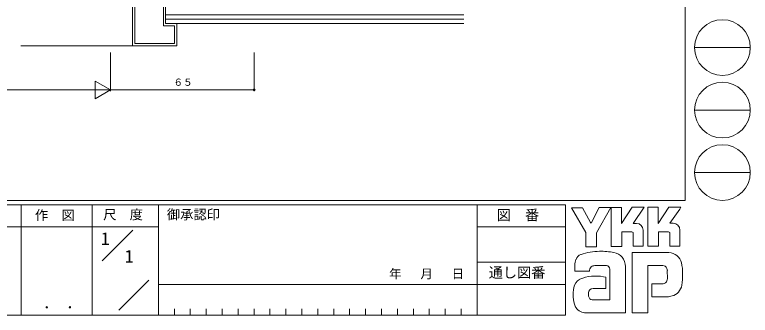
# Model space of a CAD drawing. Units: millimetres, scale not verified. Extents: x -567 to 567, y -403 to 403.
# Drawn here: x 234.3 to 566.7, y -403 to -267 of the extents above; entities that cross this region are included whole.
import ezdxf
from ezdxf.enums import TextEntityAlignment as Align

# ---------------------------------------------------------------- set-up
doc = ezdxf.new("R2010")
doc.units = ezdxf.units.MM
doc.header["$LTSCALE"] = 2
for name, color, linetype, lineweight in [('0-0_0', 3, 'Continuous', 9), ('0-2_YKK_ZWAK', 6, 'Continuous', 9), ('0-6_YKK_D', 7, 'Continuous', 9)]:
    doc.layers.add(name, color=color, linetype=linetype, lineweight=lineweight)
doc.layers.add('0-4_YKK_12', color=3, linetype='Continuous')
doc.styles.add('ＭＳ ゴシック', font='')
doc.styles.get('ＭＳ ゴシック').set_extended_font_data('MS Gothic')

msp = doc.modelspace()

# ---------------------------------------------------------------- linework, layer by layer
at = {"layer": '0-0_0'}
for p, q in [((287.532, -168.001), (287.531, -281.001)), ((288.531, -280.001), (288.532, -169.001)), ((301.531, -272.001), (301.532, -255.001)), ((302.531, -271.001), (302.532, -256.001)), ((302.531, -267.001), (437.274, -267.003)), ((302.531, -269.001), (437.274, -269.003)), ((301.531, -272.001), (306.531, -272.001)), ((302.531, -271.001), (307.531, -271.001)), ((306.531, -272.001), (306.531, -280.001)), ((307.531, -271.001), (437.274, -271.003)), ((307.531, -271.001), (307.531, -281.001)), ((289.531, -281.001), (237.066, -281)), ((287.531, -281.001), (307.531, -281.001)), ((306.531, -280.001), (288.531, -280.001))]:
    msp.add_line(p, q, dxfattribs=at)
at = {"layer": '0-2_YKK_ZWAK'}
for p, q in [((277.534, -284.001), (277.534, -301.5)), ((342.534, -284.002), (342.534, -301.5)), ((270.605, -305), (270.605, -297)), ((277.534, -301), (270.605, -297)), ((277.534, -301), (91.534, -301)), ((277.534, -301), (270.605, -305)), ((277.534, -301), (342.534, -301))]:
    msp.add_line(p, q, dxfattribs=at)
for start, end in [(0, 180), (180, 0)]:
    msp.add_arc((342.534, -301), 0.375, start, end, dxfattribs=at)
at = {"layer": '0-6_YKK_D'}
for p, q in [((537.274, 399), (537.274, -351)), ((541.526, -281.84), (566.726, -281.84)), ((541.526, -310.12), (566.726, -310.12)), ((541.526, -338.4), (566.726, -338.4)), ((537.274, -351), (-562.726, -351)), ((483.274, -353), (-562.726, -353)), ((237.274, -353), (237.274, -403)), ((269.274, -353), (269.274, -403)), ((299.274, -353), (299.274, -403)), ((443.274, -353), (443.274, -403)), ((483.274, -353), (483.274, -403)), ((492.462, -365.569), (485.898, -354.294)), ((485.898, -354.294), (490.918, -354.294)), ((490.918, -354.294), (494.509, -361.013)), ((498.468, -354.14), (494.818, -361.245)), ((503.648, -354.14), (497.173, -365.608)), ((498.468, -354.14), (503.648, -354.14)), ((503.931, -371.902), (503.931, -354.178)), ((503.931, -354.178), (508.526, -354.178)), ((508.526, -361.462), (513.352, -354.101)), ((508.526, -354.178), (508.526, -361.462)), ((513.352, -354.101), (518.817, -354.101)), ((518.817, -354.101), (513.76, -361.438)), ((520.38, -371.748), (520.38, -354.024)), ((520.38, -354.024), (525.052, -354.024)), ((525.052, -361.441), (529.956, -354.024)), ((525.052, -354.024), (525.052, -361.441)), ((529.956, -354.024), (535.362, -354.024)), ((534.822, -354.951), (530.362, -361.322)), ((535.362, -354.024), (534.822, -354.951)), ((494.509, -361.013), (494.818, -361.245)), ((515.244, -361.438), (513.76, -361.438)), ((531.846, -361.322), (530.362, -361.322)), ((270.68, -362.999), (173.274, -362.999)), ((270.68, -362.999), (299.274, -362.999)), ((273.803, -378.337), (287.65, -364.49)), ((443.274, -363), (483.274, -363)), ((492.462, -371.941), (492.462, -365.569)), ((497.173, -365.608), (497.173, -371.941)), ((513.236, -365.26), (508.68, -365.26)), ((508.68, -365.26), (508.68, -371.902)), ((513.854, -365.492), (513.236, -365.26)), ((513.854, -371.786), (513.854, -365.492)), ((518.333, -364.527), (518.333, -371.786)), ((530.42, -371.709), (530.42, -365.453)), ((534.937, -364.527), (534.937, -371.709)), ((497.173, -371.941), (492.462, -371.941)), ((508.68, -371.902), (503.931, -371.902)), ((518.333, -371.786), (513.854, -371.786)), ((525.245, -371.748), (520.38, -371.748)), ((530.42, -371.637), (530.492, -371.709)), ((534.937, -371.709), (530.42, -371.709)), ((513.314, -374.566), (513.314, -401.866)), ((529.879, -374.566), (513.314, -374.566)), ((443.274, -378.999), (483.274, -378.999)), ((501.768, -380.436), (496.486, -380.536)), ((503.313, -395.958), (503.313, -382.057)), ((510.302, -380.976), (510.302, -401.828)), ((520.496, -401.866), (520.496, -380.513)), ((520.496, -380.513), (527.137, -380.513)), ((500.378, -385.533), (501.382, -385.764)), ((529.236, -382.652), (529.261, -386.415)), ((281.377, -400.636), (294.983, -387.03)), ((501.382, -385.764), (501.382, -390.9)), ((527.292, -388.699), (522.234, -388.699)), ((522.234, -388.699), (522.234, -394.607)), ((299.274, -389), (443.274, -389)), ((483.274, -388.999), (443.274, -388.999)), ((501.382, -390.9), (495.676, -390.907)), ((522.234, -394.607), (529.84, -394.607)), ((529.84, -394.607), (531.385, -394.259)), ((495.281, -395.958), (503.313, -395.958)), ((502.695, -395.958), (503.197, -395.958)), ((503.313, -395.957), (503.314, -395.958)), ((306.474, -400), (306.474, -403)), ((313.674, -400), (313.674, -403)), ((320.874, -400), (320.874, -403)), ((328.074, -400), (328.074, -403)), ((335.274, -400), (335.274, -403)), ((342.474, -400), (342.474, -403)), ((349.674, -400), (349.674, -403)), ((356.874, -400), (356.874, -403)), ((364.074, -400), (364.074, -403)), ((371.274, -400), (371.274, -403)), ((378.474, -400), (378.474, -403)), ((385.674, -400), (385.674, -403)), ((392.874, -400), (392.874, -403)), ((400.074, -400), (400.074, -403)), ((407.274, -400), (407.274, -403)), ((414.474, -400), (414.474, -403)), ((421.674, -400), (421.674, -403)), ((428.874, -400), (428.874, -403)), ((436.074, -400), (436.074, -403)), ((494.084, -401.944), (491.96, -401.944)), ((509.838, -401.905), (494.084, -401.944)), ((510.302, -401.828), (509.838, -401.905)), ((513.314, -401.866), (519.376, -401.866)), ((519.376, -401.866), (520.496, -401.866)), ((-562.726, -403), (483.274, -403))]:
    msp.add_line(p, q, dxfattribs=at)
for points in [[(530.42, -365.453), (529.802, -365.222), (525.245, -365.222), (525.245, -371.748)], [(494.084, -383.1), (487.443, -383.1), (487.443, -380.344)]]:
    msp.add_lwpolyline(points, dxfattribs=at)
for centre in [(554.126, -281.84), (554.126, -310.12), (554.126, -338.4)]:
    msp.add_circle(centre, 12.6, dxfattribs=at)
for centre, radius, start, end in [((515.244, -364.527), 3.089, 0.00166, 89.99604), ((531.846, -364.411), 3.089, 0.00166, 89.99604), ((491.283, -378.793), 3.491, 109.02127, 161.51264), ((498.591, -399.287), 25.257, 89.89165, 109.30848), ((499.333, -403.662), 29.64, 78.7801, 91.46938), ((504.032, -380.852), 6.355, 40.66422, 80.31694), ((529.662, -380.772), 6.202, 14.44572, 87.08746), ((494.644, -380.38), 7.196, 158.41083, 179.71775), ((503.715, -380.836), 6.588, 358.78059, 38.76563), ((497.096, -383.01), 3.013, 138.46382, 181.71359), ((496.295, -382.958), 2.43, 85.50551, 126.78038), ((501.068, -382.649), 2.321, 14.7552, 72.44995), ((527.366, -382.256), 1.756, 16.43123, 96.91661), ((524.033, -383.297), 5.248, 4.93423, 17.03552), ((506.368, -384.696), 29.8, 350.99027, 10.67625), ((496.874, -404.22), 19.013, 79.38098, 112.05825), ((492.455, -391.468), 5.583, 121.82711, 169.08475), ((527.293, -386.834), 1.865, 269.95468, 342.90145), ((524.002, -385.916), 5.281, 343.6902, 354.75362), ((502.487, -393.564), 15.832, 168.76372, 199.80079), ((495.688, -392.97), 2.064, 90.33953, 178.03639), ((529.752, -388.35), 6.13, 285.44291, 349.90448), ((496.963, -393.469), 3.384, 171.08203, 216.71923), ((495.631, -393.807), 2.18, 230.9728, 260.75491), ((492.474, -396.489), 5.461, 207.31435, 263.59464)]:
    msp.add_arc(centre, radius, start, end, dxfattribs=at)

# ---------------------------------------------------------------- texts
at = {"layer": '0-2_YKK_ZWAK', "style": 'ＭＳ ゴシック'}
msp.add_text('６５', height=3.189, dxfattribs=at).set_placement((306.052, -300.1), align=Align.BOTTOM_LEFT)
at = {"layer": '0-4_YKK_12', "style": 'ＭＳ ゴシック'}
for p in [(273.274, -372.999), (284.036, -380.999)]:
    msp.add_text('1', height=5.865, dxfattribs=at).set_placement(p, align=Align.BOTTOM_LEFT)
at = {"layer": '0-6_YKK_D', "style": 'ＭＳ ゴシック'}
for s, height, p in [('作  図', 4.399, (243.445, -361.232)), ('尺  度', 4.399, (274.292, -360.91)), ('御承認印', 4.399, (303.084, -360.904)), ('図\u3000番', 4.692, (452.128, -361.374)), ('年   月   日', 4.147, (403.526, -387.527)), ('通し図番', 4.692, (448.529, -387.406)), (' ． ．', 5.132, (243.638, -401.494))]:
    msp.add_text(s, height=height, dxfattribs=at).set_placement(p, align=Align.BOTTOM_LEFT)

doc.saveas('drawing.dxf')
